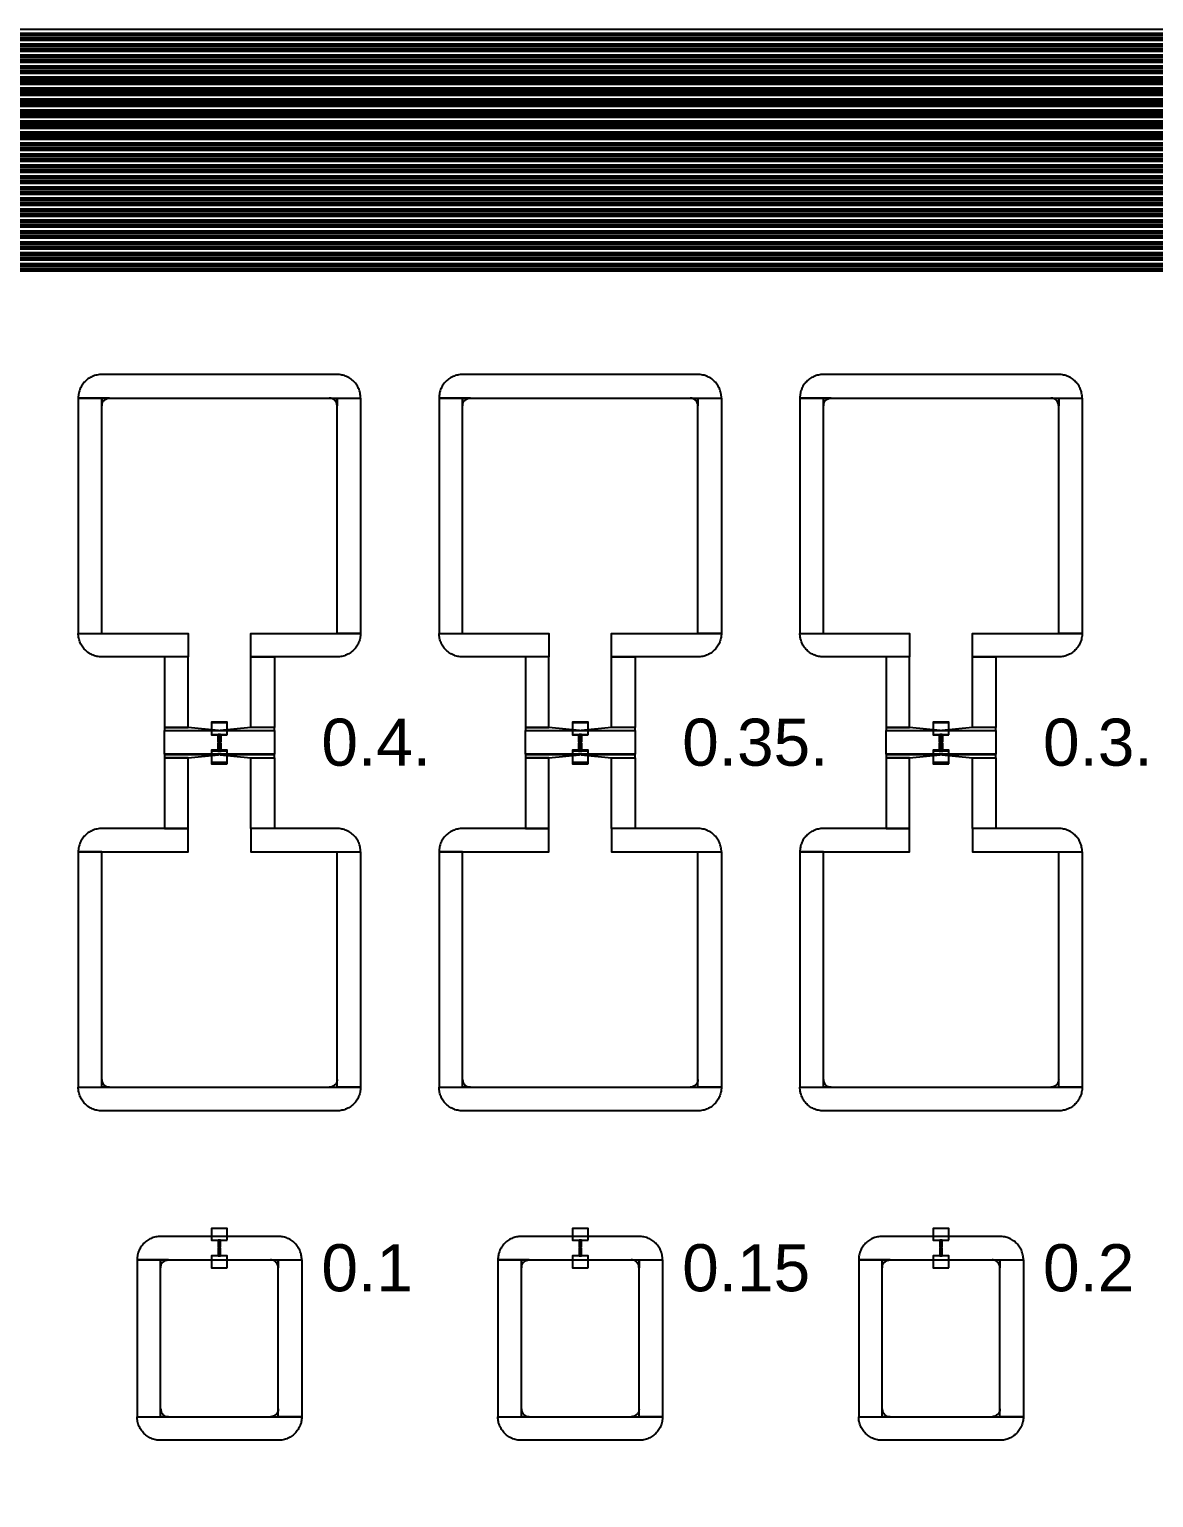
# Model space of a CAD drawing. Extents: x -50000 to 50000, y -50000 to 50000.
# Drawn here: x -20332 to -18899, y 39627 to 41499 of the extents above; entities that cross this region are included whole.
import ezdxf

# ---------------------------------------------------------------- set-up
doc = ezdxf.new("R2010")
doc.units = 0
doc.layers.get('0').update_dxf_attribs({"linetype": 'CONTINUOUS'})
for name, color, linetype in [('BASEMETAL', 4, 'CONTINUOUS'), ('FRAME', 8, 'CONTINUOUS'), ('MARKERS', 2, 'CONTINUOUS'), ('SECONDLAYER', 6, 'CONTINUOUS')]:
    doc.layers.add(name, color=color, linetype=linetype)
doc.styles.get("Standard").update_dxf_attribs({"font": 'arial.ttf'})

# ---------------------------------------------------------------- blocks, each defined once
blk = doc.blocks.new('CHIP_JARRAY')
for points in [[(500, 5394), (6500, 5394), (6500, 5398.3), (500, 5398.3)], [(500, 5391), (6500, 5391), (6500, 5393), (500, 5393)], [(500, 5388), (6500, 5388), (6500, 5390.4), (500, 5390.4)], [(500, 5385), (6500, 5385), (6500, 5387), (500, 5387)], [(500, 5380), (6500, 5380), (6500, 5384.3), (500, 5384.3)], [(500, 5377), (6500, 5377), (6500, 5379), (500, 5379)], [(500, 5374), (6500, 5374), (6500, 5376.4), (500, 5376.4)], [(500, 5371), (6500, 5371), (6500, 5373), (500, 5373)], [(500, 5366), (6500, 5366), (6500, 5370.3), (500, 5370.3)], [(500, 5363), (6500, 5363), (6500, 5365), (500, 5365)], [(500, 5360), (6500, 5360), (6500, 5362.4), (500, 5362.4)], [(500, 5357), (6500, 5357), (6500, 5359), (500, 5359)], [(500, 5352), (6500, 5352), (6500, 5356.3), (500, 5356.3)], [(500, 5349), (6500, 5349), (6500, 5351), (500, 5351)], [(500, 5346), (6500, 5346), (6500, 5348.4), (500, 5348.4)], [(500, 5343), (6500, 5343), (6500, 5345), (500, 5345)], [(500, 5338), (6500, 5338), (6500, 5342.3), (500, 5342.3)], [(500, 5335), (6500, 5335), (6500, 5337), (500, 5337)], [(500, 5332), (6500, 5332), (6500, 5334.4), (500, 5334.4)], [(500, 5329), (6500, 5329), (6500, 5331), (500, 5331)], [(500, 5324), (6500, 5324), (6500, 5328.3), (500, 5328.3)], [(500, 5321), (6500, 5321), (6500, 5323), (500, 5323)], [(500, 5318), (6500, 5318), (6500, 5320.4), (500, 5320.4)], [(500, 5315), (6500, 5315), (6500, 5317), (500, 5317)], [(500, 5310), (6500, 5310), (6500, 5314.3), (500, 5314.3)], [(500, 5307), (6500, 5307), (6500, 5309), (500, 5309)], [(500, 5304), (6500, 5304), (6500, 5306.4), (500, 5306.4)], [(500, 5301), (6500, 5301), (6500, 5303), (500, 5303)], [(500, 5296), (6500, 5296), (6500, 5300.3), (500, 5300.3)], [(500, 5293), (6500, 5293), (6500, 5295), (500, 5295)], [(500, 5290), (6500, 5290), (6500, 5292.4), (500, 5292.4)], [(500, 5287), (6500, 5287), (6500, 5289), (500, 5289)], [(500, 5282), (6500, 5282), (6500, 5286.3), (500, 5286.3)], [(500, 5279), (6500, 5279), (6500, 5281), (500, 5281)], [(500, 5276), (6500, 5276), (6500, 5278.4), (500, 5278.4)], [(500, 5273), (6500, 5273), (6500, 5275), (500, 5275)], [(500, 5268), (6500, 5268), (6500, 5272.3), (500, 5272.3)], [(500, 5265), (6500, 5265), (6500, 5267), (500, 5267)], [(500, 5262), (6500, 5262), (6500, 5264.4), (500, 5264.4)], [(500, 5259), (6500, 5259), (6500, 5261), (500, 5261)], [(500, 5254), (6500, 5254), (6500, 5258.3), (500, 5258.3)], [(500, 5251), (6500, 5251), (6500, 5253), (500, 5253)], [(500, 5248), (6500, 5248), (6500, 5250.4), (500, 5250.4)], [(500, 5245), (6500, 5245), (6500, 5247), (500, 5247)], [(500, 5240), (6500, 5240), (6500, 5244.3), (500, 5244.3)], [(500, 5237), (6500, 5237), (6500, 5239), (500, 5239)], [(500, 5234), (6500, 5234), (6500, 5236.4), (500, 5236.4)], [(500, 5231), (6500, 5231), (6500, 5233), (500, 5233)], [(500, 5226), (6500, 5226), (6500, 5230.3), (500, 5230.3)], [(500, 5223), (6500, 5223), (6500, 5225), (500, 5225)], [(500, 5220), (6500, 5220), (6500, 5222.4), (500, 5222.4)], [(500, 5217), (6500, 5217), (6500, 5219), (500, 5219)], [(500, 5212), (6500, 5212), (6500, 5216.3), (500, 5216.3)], [(500, 5209), (6500, 5209), (6500, 5211), (500, 5211)], [(500, 5206), (6500, 5206), (6500, 5208.4), (500, 5208.4)], [(500, 5203), (6500, 5203), (6500, 5205), (500, 5205)], [(500, 5198), (6500, 5198), (6500, 5202.3), (500, 5202.3)], [(500, 5195), (6500, 5195), (6500, 5197), (500, 5197)], [(500, 5192), (6500, 5192), (6500, 5194.4), (500, 5194.4)], [(500, 5189), (6500, 5189), (6500, 5191), (500, 5191)], [(500, 5184), (6500, 5184), (6500, 5188.3), (500, 5188.3)], [(500, 5181), (6500, 5181), (6500, 5183), (500, 5183)], [(500, 5178), (6500, 5178), (6500, 5180.4), (500, 5180.4)], [(500, 5175), (6500, 5175), (6500, 5177), (500, 5177)], [(500, 5170), (6500, 5170), (6500, 5174.3), (500, 5174.3)], [(500, 5167), (6500, 5167), (6500, 5169), (500, 5169)], [(500, 5164), (6500, 5164), (6500, 5166.4), (500, 5166.4)], [(500, 5161), (6500, 5161), (6500, 5163), (500, 5163)], [(500, 5156), (6500, 5156), (6500, 5160.3), (500, 5160.3)], [(500, 5153), (6500, 5153), (6500, 5155), (500, 5155)], [(500, 5150), (6500, 5150), (6500, 5152.4), (500, 5152.4)], [(500, 5147), (6500, 5147), (6500, 5149), (500, 5149)], [(500, 5142), (6500, 5142), (6500, 5146.3), (500, 5146.3)], [(500, 5139), (6500, 5139), (6500, 5141), (500, 5141)], [(500, 5136), (6500, 5136), (6500, 5138.4), (500, 5138.4)], [(500, 5133), (6500, 5133), (6500, 5135), (500, 5135)], [(500, 5128), (6500, 5128), (6500, 5132.3), (500, 5132.3)], [(500, 5125), (6500, 5125), (6500, 5127), (500, 5127)], [(500, 5122), (6500, 5122), (6500, 5124.4), (500, 5124.4)], [(500, 5119), (6500, 5119), (6500, 5121), (500, 5121)], [(500, 5114), (6500, 5114), (6500, 5118.3), (500, 5118.3)], [(500, 5111), (6500, 5111), (6500, 5113), (500, 5113)], [(500, 5108), (6500, 5108), (6500, 5110.4), (500, 5110.4)], [(500, 5105), (6500, 5105), (6500, 5107), (500, 5107)], [(500, 5100), (6500, 5100), (6500, 5104.3), (500, 5104.3)], [(500, 5097), (6500, 5097), (6500, 5099), (500, 5099)], [(500, 5094), (6500, 5094), (6500, 5096.4), (500, 5096.4)], [(500, 5091), (6500, 5091), (6500, 5093), (500, 5093)], [(1410, 4928.7), (1590, 4928.7), (1590, 4928.7), (1590, 4930.3), (1589.8, 4931.8), (1589.6, 4933.4), (1589.3, 4934.9), (1589, 4936.5), (1588.5, 4938), (1588, 4939.5), (1587.4, 4940.9), (1586.7, 4942.3), (1586, 4943.7), (1585.2, 4945), (1584.3, 4946.3), (1583.3, 4947.6), (1582.3, 4948.8), (1581.2, 4949.9), (1580.1, 4951), (1578.9, 4952), (1577.6, 4953), (1576.3, 4953.9), (1575, 4954.7), (1573.6, 4955.4), (1572.2, 4956.1), (1570.8, 4956.7), (1569.3, 4957.2), (1567.8, 4957.7), (1566.2, 4958), (1564.7, 4958.3), (1563.1, 4958.5), (1561.6, 4958.7), (1560, 4958.7), (1260, 4958.7), (1258.4, 4958.7), (1256.9, 4958.5), (1255.3, 4958.3), (1253.8, 4958), (1252.2, 4957.7), (1250.7, 4957.2), (1249.2, 4956.7), (1247.8, 4956.1), (1246.4, 4955.4), (1245, 4954.7), (1243.7, 4953.9), (1242.4, 4953), (1241.1, 4952), (1239.9, 4951), (1238.8, 4949.9), (1237.7, 4948.8), (1236.7, 4947.6), (1235.7, 4946.3), (1234.8, 4945), (1234, 4943.7), (1233.3, 4942.3), (1232.6, 4940.9), (1232, 4939.5), (1231.5, 4938), (1231, 4936.5), (1230.7, 4934.9), (1230.4, 4933.4), (1230.2, 4931.8), (1230, 4930.3), (1230, 4928.7), (1230, 4928.7)], [(1870, 4928.7), (2050, 4928.7), (2050, 4928.7), (2050, 4930.3), (2049.8, 4931.8), (2049.6, 4933.4), (2049.3, 4934.9), (2049, 4936.5), (2048.5, 4938), (2048, 4939.5), (2047.4, 4940.9), (2046.7, 4942.3), (2046, 4943.7), (2045.2, 4945), (2044.3, 4946.3), (2043.3, 4947.6), (2042.3, 4948.8), (2041.2, 4949.9), (2040.1, 4951), (2038.9, 4952), (2037.6, 4953), (2036.3, 4953.9), (2035, 4954.7), (2033.6, 4955.4), (2032.2, 4956.1), (2030.8, 4956.7), (2029.3, 4957.2), (2027.8, 4957.7), (2026.2, 4958), (2024.7, 4958.3), (2023.1, 4958.5), (2021.6, 4958.7), (2020, 4958.7), (1720, 4958.7), (1718.4, 4958.7), (1716.9, 4958.5), (1715.3, 4958.3), (1713.8, 4958), (1712.2, 4957.7), (1710.7, 4957.2), (1709.2, 4956.7), (1707.8, 4956.1), (1706.4, 4955.4), (1705, 4954.7), (1703.7, 4953.9), (1702.4, 4953), (1701.1, 4952), (1699.9, 4951), (1698.8, 4949.9), (1697.7, 4948.8), (1696.7, 4947.6), (1695.7, 4946.3), (1694.8, 4945), (1694, 4943.7), (1693.3, 4942.3), (1692.6, 4940.9), (1692, 4939.5), (1691.5, 4938), (1691, 4936.5), (1690.7, 4934.9), (1690.4, 4933.4), (1690.2, 4931.8), (1690, 4930.3), (1690, 4928.7), (1690, 4928.7)], [(2330, 4928.7), (2510, 4928.7), (2510, 4928.7), (2510, 4930.3), (2509.8, 4931.8), (2509.6, 4933.4), (2509.3, 4934.9), (2509, 4936.5), (2508.5, 4938), (2508, 4939.5), (2507.4, 4940.9), (2506.7, 4942.3), (2506, 4943.7), (2505.2, 4945), (2504.3, 4946.3), (2503.3, 4947.6), (2502.3, 4948.8), (2501.2, 4949.9), (2500.1, 4951), (2498.9, 4952), (2497.6, 4953), (2496.3, 4953.9), (2495, 4954.7), (2493.6, 4955.4), (2492.2, 4956.1), (2490.8, 4956.7), (2489.3, 4957.2), (2487.8, 4957.7), (2486.2, 4958), (2484.7, 4958.3), (2483.1, 4958.5), (2481.6, 4958.7), (2480, 4958.7), (2180, 4958.7), (2178.4, 4958.7), (2176.9, 4958.5), (2175.3, 4958.3), (2173.8, 4958), (2172.2, 4957.7), (2170.7, 4957.2), (2169.2, 4956.7), (2167.8, 4956.1), (2166.4, 4955.4), (2165, 4954.7), (2163.7, 4953.9), (2162.4, 4953), (2161.1, 4952), (2159.9, 4951), (2158.8, 4949.9), (2157.7, 4948.8), (2156.7, 4947.6), (2155.7, 4946.3), (2154.8, 4945), (2154, 4943.7), (2153.3, 4942.3), (2152.6, 4940.9), (2152, 4939.5), (2151.5, 4938), (2151, 4936.5), (2150.7, 4934.9), (2150.4, 4933.4), (2150.2, 4931.8), (2150, 4930.3), (2150, 4928.7), (2150, 4928.7)], [(1260, 4628.7), (1260, 4928.7), (1230, 4928.7), (1230, 4628.7)], [(1260, 4928.7), (1260, 4918.7), (1260.1, 4919.7), (1260.2, 4920.8), (1260.5, 4921.8), (1260.9, 4922.8), (1261.3, 4923.7), (1261.9, 4924.6), (1262.6, 4925.4), (1263.3, 4926.1), (1264.1, 4926.8), (1265, 4927.4), (1265.9, 4927.8), (1266.9, 4928.2), (1267.9, 4928.5), (1269, 4928.6), (1270, 4928.7)], [(1560, 4928.7), (1560, 4918.7), (1559.9, 4919.7), (1559.8, 4920.8), (1559.5, 4921.8), (1559.1, 4922.8), (1558.7, 4923.7), (1558.1, 4924.6), (1557.4, 4925.4), (1556.7, 4926.1), (1555.9, 4926.8), (1555, 4927.4), (1554.1, 4927.8), (1553.1, 4928.2), (1552.1, 4928.5), (1551, 4928.6), (1550, 4928.7)], [(1560, 4628.7), (1560, 4928.7), (1590, 4928.7), (1590, 4628.7)], [(1720, 4628.7), (1720, 4928.7), (1690, 4928.7), (1690, 4628.7)], [(1720, 4928.7), (1720, 4918.7), (1720.1, 4919.7), (1720.2, 4920.8), (1720.5, 4921.8), (1720.9, 4922.8), (1721.3, 4923.7), (1721.9, 4924.6), (1722.6, 4925.4), (1723.3, 4926.1), (1724.1, 4926.8), (1725, 4927.4), (1725.9, 4927.8), (1726.9, 4928.2), (1727.9, 4928.5), (1729, 4928.6), (1730, 4928.7)], [(2020, 4928.7), (2020, 4918.7), (2019.9, 4919.7), (2019.8, 4920.8), (2019.5, 4921.8), (2019.1, 4922.8), (2018.7, 4923.7), (2018.1, 4924.6), (2017.4, 4925.4), (2016.7, 4926.1), (2015.9, 4926.8), (2015, 4927.4), (2014.1, 4927.8), (2013.1, 4928.2), (2012.1, 4928.5), (2011, 4928.6), (2010, 4928.7)], [(2020, 4628.7), (2020, 4928.7), (2050, 4928.7), (2050, 4628.7)], [(2180, 4628.7), (2180, 4928.7), (2150, 4928.7), (2150, 4628.7)], [(2180, 4928.7), (2180, 4918.7), (2180.1, 4919.7), (2180.2, 4920.8), (2180.5, 4921.8), (2180.9, 4922.8), (2181.3, 4923.7), (2181.9, 4924.6), (2182.6, 4925.4), (2183.3, 4926.1), (2184.1, 4926.8), (2185, 4927.4), (2185.9, 4927.8), (2186.9, 4928.2), (2187.9, 4928.5), (2189, 4928.6), (2190, 4928.7)], [(2480, 4928.7), (2480, 4918.7), (2479.9, 4919.7), (2479.8, 4920.8), (2479.5, 4921.8), (2479.1, 4922.8), (2478.7, 4923.7), (2478.1, 4924.6), (2477.4, 4925.4), (2476.7, 4926.1), (2475.9, 4926.8), (2475, 4927.4), (2474.1, 4927.8), (2473.1, 4928.2), (2472.1, 4928.5), (2471, 4928.6), (2470, 4928.7)], [(2480, 4628.7), (2480, 4928.7), (2510, 4928.7), (2510, 4628.7)], [(1300, 4628.7), (1370, 4628.7), (1370, 4598.7), (1260, 4598.7), (1258.4, 4598.7), (1256.9, 4598.9), (1255.3, 4599.1), (1253.8, 4599.4), (1252.2, 4599.7), (1250.7, 4600.2), (1249.2, 4600.7), (1247.8, 4601.3), (1246.4, 4602), (1245, 4602.7), (1243.7, 4603.5), (1242.4, 4604.4), (1241.1, 4605.4), (1239.9, 4606.4), (1238.8, 4607.5), (1237.7, 4608.6), (1236.7, 4609.8), (1235.7, 4611.1), (1234.8, 4612.4), (1234, 4613.7), (1233.3, 4615.1), (1232.6, 4616.5), (1232, 4617.9), (1231.5, 4619.4), (1231, 4620.9), (1230.7, 4622.5), (1230.4, 4624), (1230.2, 4625.6), (1230, 4627.1), (1230, 4628.7), (1230, 4628.7)], [(1520, 4628.7), (1590, 4628.7), (1590, 4628.7), (1590, 4627.1), (1589.8, 4625.6), (1589.6, 4624), (1589.3, 4622.5), (1589, 4620.9), (1588.5, 4619.4), (1588, 4617.9), (1587.4, 4616.5), (1586.7, 4615.1), (1586, 4613.7), (1585.2, 4612.4), (1584.3, 4611.1), (1583.3, 4609.8), (1582.3, 4608.6), (1581.2, 4607.5), (1580.1, 4606.4), (1578.9, 4605.4), (1577.6, 4604.4), (1576.3, 4603.5), (1575, 4602.7), (1573.6, 4602), (1572.2, 4601.3), (1570.8, 4600.7), (1569.3, 4600.2), (1567.8, 4599.7), (1566.2, 4599.4), (1564.7, 4599.1), (1563.1, 4598.9), (1561.6, 4598.7), (1560, 4598.7), (1450, 4598.7), (1450, 4628.7)], [(1760, 4628.7), (1830, 4628.7), (1830, 4598.7), (1720, 4598.7), (1718.4, 4598.7), (1716.9, 4598.9), (1715.3, 4599.1), (1713.8, 4599.4), (1712.2, 4599.7), (1710.7, 4600.2), (1709.2, 4600.7), (1707.8, 4601.3), (1706.4, 4602), (1705, 4602.7), (1703.7, 4603.5), (1702.4, 4604.4), (1701.1, 4605.4), (1699.9, 4606.4), (1698.8, 4607.5), (1697.7, 4608.6), (1696.7, 4609.8), (1695.7, 4611.1), (1694.8, 4612.4), (1694, 4613.7), (1693.3, 4615.1), (1692.6, 4616.5), (1692, 4617.9), (1691.5, 4619.4), (1691, 4620.9), (1690.7, 4622.5), (1690.4, 4624), (1690.2, 4625.6), (1690, 4627.1), (1690, 4628.7), (1690, 4628.7)], [(1980, 4628.7), (2050, 4628.7), (2050, 4628.7), (2050, 4627.1), (2049.8, 4625.6), (2049.6, 4624), (2049.3, 4622.5), (2049, 4620.9), (2048.5, 4619.4), (2048, 4617.9), (2047.4, 4616.5), (2046.7, 4615.1), (2046, 4613.7), (2045.2, 4612.4), (2044.3, 4611.1), (2043.3, 4609.8), (2042.3, 4608.6), (2041.2, 4607.5), (2040.1, 4606.4), (2038.9, 4605.4), (2037.6, 4604.4), (2036.3, 4603.5), (2035, 4602.7), (2033.6, 4602), (2032.2, 4601.3), (2030.8, 4600.7), (2029.3, 4600.2), (2027.8, 4599.7), (2026.2, 4599.4), (2024.7, 4599.1), (2023.1, 4598.9), (2021.6, 4598.7), (2020, 4598.7), (1910, 4598.7), (1910, 4628.7)], [(2220, 4628.7), (2290, 4628.7), (2290, 4598.7), (2180, 4598.7), (2178.4, 4598.7), (2176.9, 4598.9), (2175.3, 4599.1), (2173.8, 4599.4), (2172.2, 4599.7), (2170.7, 4600.2), (2169.2, 4600.7), (2167.8, 4601.3), (2166.4, 4602), (2165, 4602.7), (2163.7, 4603.5), (2162.4, 4604.4), (2161.1, 4605.4), (2159.9, 4606.4), (2158.8, 4607.5), (2157.7, 4608.6), (2156.7, 4609.8), (2155.7, 4611.1), (2154.8, 4612.4), (2154, 4613.7), (2153.3, 4615.1), (2152.6, 4616.5), (2152, 4617.9), (2151.5, 4619.4), (2151, 4620.9), (2150.7, 4622.5), (2150.4, 4624), (2150.2, 4625.6), (2150, 4627.1), (2150, 4628.7), (2150, 4628.7)], [(2440, 4628.7), (2510, 4628.7), (2510, 4628.7), (2510, 4627.1), (2509.8, 4625.6), (2509.6, 4624), (2509.3, 4622.5), (2509, 4620.9), (2508.5, 4619.4), (2508, 4617.9), (2507.4, 4616.5), (2506.7, 4615.1), (2506, 4613.7), (2505.2, 4612.4), (2504.3, 4611.1), (2503.3, 4609.8), (2502.3, 4608.6), (2501.2, 4607.5), (2500.1, 4606.4), (2498.9, 4605.4), (2497.6, 4604.4), (2496.3, 4603.5), (2495, 4602.7), (2493.6, 4602), (2492.2, 4601.3), (2490.8, 4600.7), (2489.3, 4600.2), (2487.8, 4599.7), (2486.2, 4599.4), (2484.7, 4599.1), (2483.1, 4598.9), (2481.6, 4598.7), (2480, 4598.7), (2370, 4598.7), (2370, 4628.7)], [(1370, 4508.7), (1370, 4598.7), (1340, 4598.7), (1340, 4508.7)], [(1450, 4508.7), (1450, 4598.7), (1480, 4598.7), (1480, 4508.7)], [(1830, 4508.7), (1830, 4598.7), (1800, 4598.7), (1800, 4508.7)], [(1910, 4508.7), (1910, 4598.7), (1940, 4598.7), (1940, 4508.7)], [(2290, 4508.7), (2290, 4598.7), (2260, 4598.7), (2260, 4508.7)], [(2370, 4508.7), (2370, 4598.7), (2400, 4598.7), (2400, 4508.7)], [(1409, 4504.7), (1370, 4508.7), (1340, 4508.7), (1340, 4504.7)], [(1480, 4504.7), (1480, 4474.7), (1340, 4474.7), (1340, 4504.7)], [(1480, 4504.7), (1480, 4508.7), (1450, 4508.7), (1411, 4504.7)], [(1869, 4504.7), (1830, 4508.7), (1800, 4508.7), (1800, 4504.7)], [(1940, 4504.7), (1940, 4474.7), (1800, 4474.7), (1800, 4504.7)], [(1940, 4504.7), (1940, 4508.7), (1910, 4508.7), (1871, 4504.7)], [(2329, 4504.7), (2290, 4508.7), (2260, 4508.7), (2260, 4504.7)], [(2400, 4504.7), (2400, 4474.7), (2260, 4474.7), (2260, 4504.7)], [(2400, 4504.7), (2400, 4508.7), (2370, 4508.7), (2331, 4504.7)], [(1370, 4470), (1409, 4474), (1340, 4474), (1340, 4470)], [(1480, 4470), (1480, 4474), (1411, 4474), (1450, 4470)], [(1830, 4470), (1869, 4474), (1800, 4474), (1800, 4470)], [(1940, 4470), (1940, 4474), (1871, 4474), (1910, 4470)], [(2290, 4470), (2329, 4474), (2260, 4474), (2260, 4470)], [(2400, 4470), (2400, 4474), (2331, 4474), (2370, 4470)], [(1370, 4380), (1370, 4470), (1340, 4470), (1340, 4380)], [(1450, 4380), (1450, 4470), (1480, 4470), (1480, 4380)], [(1830, 4380), (1830, 4470), (1800, 4470), (1800, 4380)], [(1910, 4380), (1910, 4470), (1940, 4470), (1940, 4380)], [(2290, 4380), (2290, 4470), (2260, 4470), (2260, 4380)], [(2370, 4380), (2370, 4470), (2400, 4470), (2400, 4380)], [(1300, 4350), (1370, 4350), (1370, 4380), (1260, 4380), (1258.4, 4380), (1256.9, 4379.8), (1255.3, 4379.6), (1253.8, 4379.3), (1252.2, 4379), (1250.7, 4378.5), (1249.2, 4378), (1247.8, 4377.4), (1246.4, 4376.7), (1245, 4376), (1243.7, 4375.2), (1242.4, 4374.3), (1241.1, 4373.3), (1239.9, 4372.3), (1238.8, 4371.2), (1237.7, 4370.1), (1236.7, 4368.9), (1235.7, 4367.6), (1234.8, 4366.3), (1234, 4365), (1233.3, 4363.6), (1232.6, 4362.2), (1232, 4360.8), (1231.5, 4359.3), (1231, 4357.8), (1230.7, 4356.2), (1230.4, 4354.7), (1230.2, 4353.1), (1230, 4351.6), (1230, 4350), (1230, 4350)], [(1520, 4350), (1590, 4350), (1590, 4350), (1590, 4351.6), (1589.8, 4353.1), (1589.6, 4354.7), (1589.3, 4356.2), (1589, 4357.8), (1588.5, 4359.3), (1588, 4360.8), (1587.4, 4362.2), (1586.7, 4363.6), (1586, 4365), (1585.2, 4366.3), (1584.3, 4367.6), (1583.3, 4368.9), (1582.3, 4370.1), (1581.2, 4371.2), (1580.1, 4372.3), (1578.9, 4373.3), (1577.6, 4374.3), (1576.3, 4375.2), (1575, 4376), (1573.6, 4376.7), (1572.2, 4377.4), (1570.8, 4378), (1569.3, 4378.5), (1567.8, 4379), (1566.2, 4379.3), (1564.7, 4379.6), (1563.1, 4379.8), (1561.6, 4380), (1560, 4380), (1450, 4380), (1450, 4350)], [(1760, 4350), (1830, 4350), (1830, 4380), (1720, 4380), (1718.4, 4380), (1716.9, 4379.8), (1715.3, 4379.6), (1713.8, 4379.3), (1712.2, 4379), (1710.7, 4378.5), (1709.2, 4378), (1707.8, 4377.4), (1706.4, 4376.7), (1705, 4376), (1703.7, 4375.2), (1702.4, 4374.3), (1701.1, 4373.3), (1699.9, 4372.3), (1698.8, 4371.2), (1697.7, 4370.1), (1696.7, 4368.9), (1695.7, 4367.6), (1694.8, 4366.3), (1694, 4365), (1693.3, 4363.6), (1692.6, 4362.2), (1692, 4360.8), (1691.5, 4359.3), (1691, 4357.8), (1690.7, 4356.2), (1690.4, 4354.7), (1690.2, 4353.1), (1690, 4351.6), (1690, 4350), (1690, 4350)], [(1980, 4350), (2050, 4350), (2050, 4350), (2050, 4351.6), (2049.8, 4353.1), (2049.6, 4354.7), (2049.3, 4356.2), (2049, 4357.8), (2048.5, 4359.3), (2048, 4360.8), (2047.4, 4362.2), (2046.7, 4363.6), (2046, 4365), (2045.2, 4366.3), (2044.3, 4367.6), (2043.3, 4368.9), (2042.3, 4370.1), (2041.2, 4371.2), (2040.1, 4372.3), (2038.9, 4373.3), (2037.6, 4374.3), (2036.3, 4375.2), (2035, 4376), (2033.6, 4376.7), (2032.2, 4377.4), (2030.8, 4378), (2029.3, 4378.5), (2027.8, 4379), (2026.2, 4379.3), (2024.7, 4379.6), (2023.1, 4379.8), (2021.6, 4380), (2020, 4380), (1910, 4380), (1910, 4350)], [(2220, 4350), (2290, 4350), (2290, 4380), (2180, 4380), (2178.4, 4380), (2176.9, 4379.8), (2175.3, 4379.6), (2173.8, 4379.3), (2172.2, 4379), (2170.7, 4378.5), (2169.2, 4378), (2167.8, 4377.4), (2166.4, 4376.7), (2165, 4376), (2163.7, 4375.2), (2162.4, 4374.3), (2161.1, 4373.3), (2159.9, 4372.3), (2158.8, 4371.2), (2157.7, 4370.1), (2156.7, 4368.9), (2155.7, 4367.6), (2154.8, 4366.3), (2154, 4365), (2153.3, 4363.6), (2152.6, 4362.2), (2152, 4360.8), (2151.5, 4359.3), (2151, 4357.8), (2150.7, 4356.2), (2150.4, 4354.7), (2150.2, 4353.1), (2150, 4351.6), (2150, 4350), (2150, 4350)], [(2440, 4350), (2510, 4350), (2510, 4350), (2510, 4351.6), (2509.8, 4353.1), (2509.6, 4354.7), (2509.3, 4356.2), (2509, 4357.8), (2508.5, 4359.3), (2508, 4360.8), (2507.4, 4362.2), (2506.7, 4363.6), (2506, 4365), (2505.2, 4366.3), (2504.3, 4367.6), (2503.3, 4368.9), (2502.3, 4370.1), (2501.2, 4371.2), (2500.1, 4372.3), (2498.9, 4373.3), (2497.6, 4374.3), (2496.3, 4375.2), (2495, 4376), (2493.6, 4376.7), (2492.2, 4377.4), (2490.8, 4378), (2489.3, 4378.5), (2487.8, 4379), (2486.2, 4379.3), (2484.7, 4379.6), (2483.1, 4379.8), (2481.6, 4380), (2480, 4380), (2370, 4380), (2370, 4350)], [(1260, 4050), (1260, 4350), (1230, 4350), (1230, 4050)], [(1560, 4050), (1560, 4350), (1590, 4350), (1590, 4050)], [(1720, 4050), (1720, 4350), (1690, 4350), (1690, 4050)], [(2020, 4050), (2020, 4350), (2050, 4350), (2050, 4050)], [(2180, 4050), (2180, 4350), (2150, 4350), (2150, 4050)], [(2480, 4050), (2480, 4350), (2510, 4350), (2510, 4050)], [(1410, 4050), (1590, 4050), (1590, 4050), (1590, 4048.4), (1589.8, 4046.9), (1589.6, 4045.3), (1589.3, 4043.8), (1589, 4042.2), (1588.5, 4040.7), (1588, 4039.2), (1587.4, 4037.8), (1586.7, 4036.4), (1586, 4035), (1585.2, 4033.7), (1584.3, 4032.4), (1583.3, 4031.1), (1582.3, 4029.9), (1581.2, 4028.8), (1580.1, 4027.7), (1578.9, 4026.7), (1577.6, 4025.7), (1576.3, 4024.8), (1575, 4024), (1573.6, 4023.3), (1572.2, 4022.6), (1570.8, 4022), (1569.3, 4021.5), (1567.8, 4021), (1566.2, 4020.7), (1564.7, 4020.4), (1563.1, 4020.2), (1561.6, 4020), (1560, 4020), (1260, 4020), (1258.4, 4020), (1256.9, 4020.2), (1255.3, 4020.4), (1253.8, 4020.7), (1252.2, 4021), (1250.7, 4021.5), (1249.2, 4022), (1247.8, 4022.6), (1246.4, 4023.3), (1245, 4024), (1243.7, 4024.8), (1242.4, 4025.7), (1241.1, 4026.7), (1239.9, 4027.7), (1238.8, 4028.8), (1237.7, 4029.9), (1236.7, 4031.1), (1235.7, 4032.4), (1234.8, 4033.7), (1234, 4035), (1233.3, 4036.4), (1232.6, 4037.8), (1232, 4039.2), (1231.5, 4040.7), (1231, 4042.2), (1230.7, 4043.8), (1230.4, 4045.3), (1230.2, 4046.9), (1230, 4048.4), (1230, 4050), (1230, 4050)], [(1260, 4050), (1260, 4060), (1260.1, 4059), (1260.2, 4057.9), (1260.5, 4056.9), (1260.9, 4055.9), (1261.3, 4055), (1261.9, 4054.1), (1262.6, 4053.3), (1263.3, 4052.6), (1264.1, 4051.9), (1265, 4051.3), (1265.9, 4050.9), (1266.9, 4050.5), (1267.9, 4050.2), (1269, 4050.1), (1270, 4050)], [(1560, 4050), (1560, 4060), (1559.9, 4059), (1559.8, 4057.9), (1559.5, 4056.9), (1559.1, 4055.9), (1558.7, 4055), (1558.1, 4054.1), (1557.4, 4053.3), (1556.7, 4052.6), (1555.9, 4051.9), (1555, 4051.3), (1554.1, 4050.9), (1553.1, 4050.5), (1552.1, 4050.2), (1551, 4050.1), (1550, 4050)], [(1870, 4050), (2050, 4050), (2050, 4050), (2050, 4048.4), (2049.8, 4046.9), (2049.6, 4045.3), (2049.3, 4043.8), (2049, 4042.2), (2048.5, 4040.7), (2048, 4039.2), (2047.4, 4037.8), (2046.7, 4036.4), (2046, 4035), (2045.2, 4033.7), (2044.3, 4032.4), (2043.3, 4031.1), (2042.3, 4029.9), (2041.2, 4028.8), (2040.1, 4027.7), (2038.9, 4026.7), (2037.6, 4025.7), (2036.3, 4024.8), (2035, 4024), (2033.6, 4023.3), (2032.2, 4022.6), (2030.8, 4022), (2029.3, 4021.5), (2027.8, 4021), (2026.2, 4020.7), (2024.7, 4020.4), (2023.1, 4020.2), (2021.6, 4020), (2020, 4020), (1720, 4020), (1718.4, 4020), (1716.9, 4020.2), (1715.3, 4020.4), (1713.8, 4020.7), (1712.2, 4021), (1710.7, 4021.5), (1709.2, 4022), (1707.8, 4022.6), (1706.4, 4023.3), (1705, 4024), (1703.7, 4024.8), (1702.4, 4025.7), (1701.1, 4026.7), (1699.9, 4027.7), (1698.8, 4028.8), (1697.7, 4029.9), (1696.7, 4031.1), (1695.7, 4032.4), (1694.8, 4033.7), (1694, 4035), (1693.3, 4036.4), (1692.6, 4037.8), (1692, 4039.2), (1691.5, 4040.7), (1691, 4042.2), (1690.7, 4043.8), (1690.4, 4045.3), (1690.2, 4046.9), (1690, 4048.4), (1690, 4050), (1690, 4050)], [(1720, 4050), (1720, 4060), (1720.1, 4059), (1720.2, 4057.9), (1720.5, 4056.9), (1720.9, 4055.9), (1721.3, 4055), (1721.9, 4054.1), (1722.6, 4053.3), (1723.3, 4052.6), (1724.1, 4051.9), (1725, 4051.3), (1725.9, 4050.9), (1726.9, 4050.5), (1727.9, 4050.2), (1729, 4050.1), (1730, 4050)], [(2020, 4050), (2020, 4060), (2019.9, 4059), (2019.8, 4057.9), (2019.5, 4056.9), (2019.1, 4055.9), (2018.7, 4055), (2018.1, 4054.1), (2017.4, 4053.3), (2016.7, 4052.6), (2015.9, 4051.9), (2015, 4051.3), (2014.1, 4050.9), (2013.1, 4050.5), (2012.1, 4050.2), (2011, 4050.1), (2010, 4050)], [(2330, 4050), (2510, 4050), (2510, 4050), (2510, 4048.4), (2509.8, 4046.9), (2509.6, 4045.3), (2509.3, 4043.8), (2509, 4042.2), (2508.5, 4040.7), (2508, 4039.2), (2507.4, 4037.8), (2506.7, 4036.4), (2506, 4035), (2505.2, 4033.7), (2504.3, 4032.4), (2503.3, 4031.1), (2502.3, 4029.9), (2501.2, 4028.8), (2500.1, 4027.7), (2498.9, 4026.7), (2497.6, 4025.7), (2496.3, 4024.8), (2495, 4024), (2493.6, 4023.3), (2492.2, 4022.6), (2490.8, 4022), (2489.3, 4021.5), (2487.8, 4021), (2486.2, 4020.7), (2484.7, 4020.4), (2483.1, 4020.2), (2481.6, 4020), (2480, 4020), (2180, 4020), (2178.4, 4020), (2176.9, 4020.2), (2175.3, 4020.4), (2173.8, 4020.7), (2172.2, 4021), (2170.7, 4021.5), (2169.2, 4022), (2167.8, 4022.6), (2166.4, 4023.3), (2165, 4024), (2163.7, 4024.8), (2162.4, 4025.7), (2161.1, 4026.7), (2159.9, 4027.7), (2158.8, 4028.8), (2157.7, 4029.9), (2156.7, 4031.1), (2155.7, 4032.4), (2154.8, 4033.7), (2154, 4035), (2153.3, 4036.4), (2152.6, 4037.8), (2152, 4039.2), (2151.5, 4040.7), (2151, 4042.2), (2150.7, 4043.8), (2150.4, 4045.3), (2150.2, 4046.9), (2150, 4048.4), (2150, 4050), (2150, 4050)], [(2180, 4050), (2180, 4060), (2180.1, 4059), (2180.2, 4057.9), (2180.5, 4056.9), (2180.9, 4055.9), (2181.3, 4055), (2181.9, 4054.1), (2182.6, 4053.3), (2183.3, 4052.6), (2184.1, 4051.9), (2185, 4051.3), (2185.9, 4050.9), (2186.9, 4050.5), (2187.9, 4050.2), (2189, 4050.1), (2190, 4050)], [(2480, 4050), (2480, 4060), (2479.9, 4059), (2479.8, 4057.9), (2479.5, 4056.9), (2479.1, 4055.9), (2478.7, 4055), (2478.1, 4054.1), (2477.4, 4053.3), (2476.7, 4052.6), (2475.9, 4051.9), (2475, 4051.3), (2474.1, 4050.9), (2473.1, 4050.5), (2472.1, 4050.2), (2471, 4050.1), (2470, 4050)], [(1410, 3830), (1515, 3830), (1515, 3830), (1515, 3831.6), (1514.8, 3833.1), (1514.6, 3834.7), (1514.3, 3836.2), (1514, 3837.8), (1513.5, 3839.3), (1513, 3840.8), (1512.4, 3842.2), (1511.7, 3843.6), (1511, 3845), (1510.2, 3846.3), (1509.3, 3847.6), (1508.3, 3848.9), (1507.3, 3850.1), (1506.2, 3851.2), (1505.1, 3852.3), (1503.9, 3853.3), (1502.6, 3854.3), (1501.3, 3855.2), (1500, 3856), (1498.6, 3856.7), (1497.2, 3857.4), (1495.8, 3858), (1494.3, 3858.5), (1492.8, 3859), (1491.2, 3859.3), (1489.7, 3859.6), (1488.1, 3859.8), (1486.6, 3860), (1485, 3860), (1335, 3860), (1333.4, 3860), (1331.9, 3859.8), (1330.3, 3859.6), (1328.8, 3859.3), (1327.2, 3859), (1325.7, 3858.5), (1324.2, 3858), (1322.8, 3857.4), (1321.4, 3856.7), (1320, 3856), (1318.7, 3855.2), (1317.4, 3854.3), (1316.1, 3853.3), (1314.9, 3852.3), (1313.8, 3851.2), (1312.7, 3850.1), (1311.7, 3848.9), (1310.7, 3847.6), (1309.8, 3846.3), (1309, 3845), (1308.3, 3843.6), (1307.6, 3842.2), (1307, 3840.8), (1306.5, 3839.3), (1306, 3837.8), (1305.7, 3836.2), (1305.4, 3834.7), (1305.2, 3833.1), (1305, 3831.6), (1305, 3830), (1305, 3830)], [(1870, 3830), (1975, 3830), (1975, 3830), (1975, 3831.6), (1974.8, 3833.1), (1974.6, 3834.7), (1974.3, 3836.2), (1974, 3837.8), (1973.5, 3839.3), (1973, 3840.8), (1972.4, 3842.2), (1971.7, 3843.6), (1971, 3845), (1970.2, 3846.3), (1969.3, 3847.6), (1968.3, 3848.9), (1967.3, 3850.1), (1966.2, 3851.2), (1965.1, 3852.3), (1963.9, 3853.3), (1962.6, 3854.3), (1961.3, 3855.2), (1960, 3856), (1958.6, 3856.7), (1957.2, 3857.4), (1955.8, 3858), (1954.3, 3858.5), (1952.8, 3859), (1951.2, 3859.3), (1949.7, 3859.6), (1948.1, 3859.8), (1946.6, 3860), (1945, 3860), (1795, 3860), (1793.4, 3860), (1791.9, 3859.8), (1790.3, 3859.6), (1788.8, 3859.3), (1787.2, 3859), (1785.7, 3858.5), (1784.2, 3858), (1782.8, 3857.4), (1781.4, 3856.7), (1780, 3856), (1778.7, 3855.2), (1777.4, 3854.3), (1776.1, 3853.3), (1774.9, 3852.3), (1773.8, 3851.2), (1772.7, 3850.1), (1771.7, 3848.9), (1770.7, 3847.6), (1769.8, 3846.3), (1769, 3845), (1768.3, 3843.6), (1767.6, 3842.2), (1767, 3840.8), (1766.5, 3839.3), (1766, 3837.8), (1765.7, 3836.2), (1765.4, 3834.7), (1765.2, 3833.1), (1765, 3831.6), (1765, 3830), (1765, 3830)], [(2330, 3830), (2435, 3830), (2435, 3830), (2435, 3831.6), (2434.8, 3833.1), (2434.6, 3834.7), (2434.3, 3836.2), (2434, 3837.8), (2433.5, 3839.3), (2433, 3840.8), (2432.4, 3842.2), (2431.7, 3843.6), (2431, 3845), (2430.2, 3846.3), (2429.3, 3847.6), (2428.3, 3848.9), (2427.3, 3850.1), (2426.2, 3851.2), (2425.1, 3852.3), (2423.9, 3853.3), (2422.6, 3854.3), (2421.3, 3855.2), (2420, 3856), (2418.6, 3856.7), (2417.2, 3857.4), (2415.8, 3858), (2414.3, 3858.5), (2412.8, 3859), (2411.2, 3859.3), (2409.7, 3859.6), (2408.1, 3859.8), (2406.6, 3860), (2405, 3860), (2255, 3860), (2253.4, 3860), (2251.9, 3859.8), (2250.3, 3859.6), (2248.8, 3859.3), (2247.2, 3859), (2245.7, 3858.5), (2244.2, 3858), (2242.8, 3857.4), (2241.4, 3856.7), (2240, 3856), (2238.7, 3855.2), (2237.4, 3854.3), (2236.1, 3853.3), (2234.9, 3852.3), (2233.8, 3851.2), (2232.7, 3850.1), (2231.7, 3848.9), (2230.7, 3847.6), (2229.8, 3846.3), (2229, 3845), (2228.3, 3843.6), (2227.6, 3842.2), (2227, 3840.8), (2226.5, 3839.3), (2226, 3837.8), (2225.7, 3836.2), (2225.4, 3834.7), (2225.2, 3833.1), (2225, 3831.6), (2225, 3830), (2225, 3830)], [(1335, 3630), (1335, 3830), (1305, 3830), (1305, 3630)], [(1335, 3830), (1335, 3820), (1335.1, 3821), (1335.2, 3822.1), (1335.5, 3823.1), (1335.9, 3824.1), (1336.3, 3825), (1336.9, 3825.9), (1337.6, 3826.7), (1338.3, 3827.4), (1339.1, 3828.1), (1340, 3828.7), (1340.9, 3829.1), (1341.9, 3829.5), (1342.9, 3829.8), (1344, 3829.9), (1345, 3830)], [(1485, 3830), (1485, 3820), (1484.9, 3821), (1484.8, 3822.1), (1484.5, 3823.1), (1484.1, 3824.1), (1483.7, 3825), (1483.1, 3825.9), (1482.4, 3826.7), (1481.7, 3827.4), (1480.9, 3828.1), (1480, 3828.7), (1479.1, 3829.1), (1478.1, 3829.5), (1477.1, 3829.8), (1476, 3829.9), (1475, 3830)], [(1485, 3630), (1485, 3830), (1515, 3830), (1515, 3630)], [(1795, 3630), (1795, 3830), (1765, 3830), (1765, 3630)], [(1795, 3830), (1795, 3820), (1795.1, 3821), (1795.2, 3822.1), (1795.5, 3823.1), (1795.9, 3824.1), (1796.3, 3825), (1796.9, 3825.9), (1797.6, 3826.7), (1798.3, 3827.4), (1799.1, 3828.1), (1800, 3828.7), (1800.9, 3829.1), (1801.9, 3829.5), (1802.9, 3829.8), (1804, 3829.9), (1805, 3830)], [(1945, 3830), (1945, 3820), (1944.9, 3821), (1944.8, 3822.1), (1944.5, 3823.1), (1944.1, 3824.1), (1943.7, 3825), (1943.1, 3825.9), (1942.4, 3826.7), (1941.7, 3827.4), (1940.9, 3828.1), (1940, 3828.7), (1939.1, 3829.1), (1938.1, 3829.5), (1937.1, 3829.8), (1936, 3829.9), (1935, 3830)], [(1945, 3630), (1945, 3830), (1975, 3830), (1975, 3630)], [(2255, 3630), (2255, 3830), (2225, 3830), (2225, 3630)], [(2255, 3830), (2255, 3820), (2255.1, 3821), (2255.2, 3822.1), (2255.5, 3823.1), (2255.9, 3824.1), (2256.3, 3825), (2256.9, 3825.9), (2257.6, 3826.7), (2258.3, 3827.4), (2259.1, 3828.1), (2260, 3828.7), (2260.9, 3829.1), (2261.9, 3829.5), (2262.9, 3829.8), (2264, 3829.9), (2265, 3830)], [(2405, 3830), (2405, 3820), (2404.9, 3821), (2404.8, 3822.1), (2404.5, 3823.1), (2404.1, 3824.1), (2403.7, 3825), (2403.1, 3825.9), (2402.4, 3826.7), (2401.7, 3827.4), (2400.9, 3828.1), (2400, 3828.7), (2399.1, 3829.1), (2398.1, 3829.5), (2397.1, 3829.8), (2396, 3829.9), (2395, 3830)], [(2405, 3630), (2405, 3830), (2435, 3830), (2435, 3630)], [(1335, 3630), (1335, 3640), (1335.1, 3639), (1335.2, 3637.9), (1335.5, 3636.9), (1335.9, 3635.9), (1336.3, 3635), (1336.9, 3634.1), (1337.6, 3633.3), (1338.3, 3632.6), (1339.1, 3631.9), (1340, 3631.3), (1340.9, 3630.9), (1341.9, 3630.5), (1342.9, 3630.2), (1344, 3630.1), (1345, 3630)], [(1485, 3630), (1485, 3640), (1484.9, 3639), (1484.8, 3637.9), (1484.5, 3636.9), (1484.1, 3635.9), (1483.7, 3635), (1483.1, 3634.1), (1482.4, 3633.3), (1481.7, 3632.6), (1480.9, 3631.9), (1480, 3631.3), (1479.1, 3630.9), (1478.1, 3630.5), (1477.1, 3630.2), (1476, 3630.1), (1475, 3630)], [(1795, 3630), (1795, 3640), (1795.1, 3639), (1795.2, 3637.9), (1795.5, 3636.9), (1795.9, 3635.9), (1796.3, 3635), (1796.9, 3634.1), (1797.6, 3633.3), (1798.3, 3632.6), (1799.1, 3631.9), (1800, 3631.3), (1800.9, 3630.9), (1801.9, 3630.5), (1802.9, 3630.2), (1804, 3630.1), (1805, 3630)], [(1945, 3630), (1945, 3640), (1944.9, 3639), (1944.8, 3637.9), (1944.5, 3636.9), (1944.1, 3635.9), (1943.7, 3635), (1943.1, 3634.1), (1942.4, 3633.3), (1941.7, 3632.6), (1940.9, 3631.9), (1940, 3631.3), (1939.1, 3630.9), (1938.1, 3630.5), (1937.1, 3630.2), (1936, 3630.1), (1935, 3630)], [(2255, 3630), (2255, 3640), (2255.1, 3639), (2255.2, 3637.9), (2255.5, 3636.9), (2255.9, 3635.9), (2256.3, 3635), (2256.9, 3634.1), (2257.6, 3633.3), (2258.3, 3632.6), (2259.1, 3631.9), (2260, 3631.3), (2260.9, 3630.9), (2261.9, 3630.5), (2262.9, 3630.2), (2264, 3630.1), (2265, 3630)], [(2405, 3630), (2405, 3640), (2404.9, 3639), (2404.8, 3637.9), (2404.5, 3636.9), (2404.1, 3635.9), (2403.7, 3635), (2403.1, 3634.1), (2402.4, 3633.3), (2401.7, 3632.6), (2400.9, 3631.9), (2400, 3631.3), (2399.1, 3630.9), (2398.1, 3630.5), (2397.1, 3630.2), (2396, 3630.1), (2395, 3630)], [(1410, 3630), (1515, 3630), (1515, 3630), (1515, 3628.4), (1514.8, 3626.9), (1514.6, 3625.3), (1514.3, 3623.8), (1514, 3622.2), (1513.5, 3620.7), (1513, 3619.2), (1512.4, 3617.8), (1511.7, 3616.4), (1511, 3615), (1510.2, 3613.7), (1509.3, 3612.4), (1508.3, 3611.1), (1507.3, 3609.9), (1506.2, 3608.8), (1505.1, 3607.7), (1503.9, 3606.7), (1502.6, 3605.7), (1501.3, 3604.8), (1500, 3604), (1498.6, 3603.3), (1497.2, 3602.6), (1495.8, 3602), (1494.3, 3601.5), (1492.8, 3601), (1491.2, 3600.7), (1489.7, 3600.4), (1488.1, 3600.2), (1486.6, 3600), (1485, 3600), (1335, 3600), (1333.4, 3600), (1331.9, 3600.2), (1330.3, 3600.4), (1328.8, 3600.7), (1327.2, 3601), (1325.7, 3601.5), (1324.2, 3602), (1322.8, 3602.6), (1321.4, 3603.3), (1320, 3604), (1318.7, 3604.8), (1317.4, 3605.7), (1316.1, 3606.7), (1314.9, 3607.7), (1313.8, 3608.8), (1312.7, 3609.9), (1311.7, 3611.1), (1310.7, 3612.4), (1309.8, 3613.7), (1309, 3615), (1308.3, 3616.4), (1307.6, 3617.8), (1307, 3619.2), (1306.5, 3620.7), (1306, 3622.2), (1305.7, 3623.8), (1305.4, 3625.3), (1305.2, 3626.9), (1305, 3628.4), (1305, 3630), (1305, 3630)], [(1870, 3630), (1975, 3630), (1975, 3630), (1975, 3628.4), (1974.8, 3626.9), (1974.6, 3625.3), (1974.3, 3623.8), (1974, 3622.2), (1973.5, 3620.7), (1973, 3619.2), (1972.4, 3617.8), (1971.7, 3616.4), (1971, 3615), (1970.2, 3613.7), (1969.3, 3612.4), (1968.3, 3611.1), (1967.3, 3609.9), (1966.2, 3608.8), (1965.1, 3607.7), (1963.9, 3606.7), (1962.6, 3605.7), (1961.3, 3604.8), (1960, 3604), (1958.6, 3603.3), (1957.2, 3602.6), (1955.8, 3602), (1954.3, 3601.5), (1952.8, 3601), (1951.2, 3600.7), (1949.7, 3600.4), (1948.1, 3600.2), (1946.6, 3600), (1945, 3600), (1795, 3600), (1793.4, 3600), (1791.9, 3600.2), (1790.3, 3600.4), (1788.8, 3600.7), (1787.2, 3601), (1785.7, 3601.5), (1784.2, 3602), (1782.8, 3602.6), (1781.4, 3603.3), (1780, 3604), (1778.7, 3604.8), (1777.4, 3605.7), (1776.1, 3606.7), (1774.9, 3607.7), (1773.8, 3608.8), (1772.7, 3609.9), (1771.7, 3611.1), (1770.7, 3612.4), (1769.8, 3613.7), (1769, 3615), (1768.3, 3616.4), (1767.6, 3617.8), (1767, 3619.2), (1766.5, 3620.7), (1766, 3622.2), (1765.7, 3623.8), (1765.4, 3625.3), (1765.2, 3626.9), (1765, 3628.4), (1765, 3630), (1765, 3630)], [(2330, 3630), (2435, 3630), (2435, 3630), (2435, 3628.4), (2434.8, 3626.9), (2434.6, 3625.3), (2434.3, 3623.8), (2434, 3622.2), (2433.5, 3620.7), (2433, 3619.2), (2432.4, 3617.8), (2431.7, 3616.4), (2431, 3615), (2430.2, 3613.7), (2429.3, 3612.4), (2428.3, 3611.1), (2427.3, 3609.9), (2426.2, 3608.8), (2425.1, 3607.7), (2423.9, 3606.7), (2422.6, 3605.7), (2421.3, 3604.8), (2420, 3604), (2418.6, 3603.3), (2417.2, 3602.6), (2415.8, 3602), (2414.3, 3601.5), (2412.8, 3601), (2411.2, 3600.7), (2409.7, 3600.4), (2408.1, 3600.2), (2406.6, 3600), (2405, 3600), (2255, 3600), (2253.4, 3600), (2251.9, 3600.2), (2250.3, 3600.4), (2248.8, 3600.7), (2247.2, 3601), (2245.7, 3601.5), (2244.2, 3602), (2242.8, 3602.6), (2241.4, 3603.3), (2240, 3604), (2238.7, 3604.8), (2237.4, 3605.7), (2236.1, 3606.7), (2234.9, 3607.7), (2233.8, 3608.8), (2232.7, 3609.9), (2231.7, 3611.1), (2230.7, 3612.4), (2229.8, 3613.7), (2229, 3615), (2228.3, 3616.4), (2227.6, 3617.8), (2227, 3619.2), (2226.5, 3620.7), (2226, 3622.2), (2225.7, 3623.8), (2225.4, 3625.3), (2225.2, 3626.9), (2225, 3628.4), (2225, 3630), (2225, 3630)]]:
    blk.add_lwpolyline(points, close=True)
at = {"layer": 'JUNCTION'}
for points in [[(1420, 4499.7), (1420, 4514.7), (1400, 4514.7), (1400, 4499.7)], [(1880, 4499.7), (1880, 4514.7), (1860, 4514.7), (1860, 4499.7)], [(2340, 4499.7), (2340, 4514.7), (2320, 4514.7), (2320, 4499.7)], [(1411.5, 4490.6), (1411.5, 4499.7), (1408.5, 4499.7), (1408.5, 4490.6)], [(1871.5, 4490.6), (1871.5, 4499.7), (1868.5, 4499.7), (1868.5, 4490.6)], [(2331.5, 4490.6), (2331.5, 4499.7), (2328.5, 4499.7), (2328.5, 4490.6)], [(1420, 4464.7), (1420, 4479.7), (1400, 4479.7), (1400, 4464.7)], [(1411.5, 4489.2), (1410.2, 4489.7), (1409.8, 4489.7), (1408.5, 4489.2)], [(1411.5, 4479.7), (1411.5, 4489.2), (1408.5, 4489.2), (1408.5, 4479.7)], [(1410.2, 4489.7), (1410.2, 4490.4), (1409.8, 4490.4), (1409.8, 4489.7)], [(1880, 4464.7), (1880, 4479.7), (1860, 4479.7), (1860, 4464.7)], [(1871.5, 4489.2), (1870.2, 4489.7), (1869.8, 4489.7), (1868.5, 4489.2)], [(1871.5, 4479.7), (1871.5, 4489.2), (1868.5, 4489.2), (1868.5, 4479.7)], [(1870.2, 4489.7), (1870.2, 4490.4), (1869.8, 4490.4), (1869.8, 4489.7)], [(2340, 4464.7), (2340, 4479.7), (2320, 4479.7), (2320, 4464.7)], [(2331.5, 4489.2), (2330.2, 4489.7), (2329.8, 4489.7), (2328.5, 4489.2)], [(2331.5, 4479.7), (2331.5, 4489.2), (2328.5, 4489.2), (2328.5, 4479.7)], [(2330.2, 4489.7), (2330.2, 4490.4), (2329.8, 4490.4), (2329.8, 4489.7)], [(1420, 3855), (1420, 3870), (1400, 3870), (1400, 3855)], [(1880, 3855), (1880, 3870), (1860, 3870), (1860, 3855)], [(2340, 3855), (2340, 3870), (2320, 3870), (2320, 3855)], [(1411.5, 3846.5), (1411.5, 3855), (1408.5, 3855), (1408.5, 3846.5)], [(1411.5, 3844.5), (1410, 3845), (1410, 3845), (1408.5, 3844.5)], [(1411.5, 3835), (1411.5, 3844.5), (1408.5, 3844.5), (1408.5, 3835)], [(1410, 3845), (1410, 3846.4), (1410, 3846.4), (1410, 3845)], [(1871.5, 3846.5), (1871.5, 3855), (1868.5, 3855), (1868.5, 3846.5)], [(1871.5, 3844.5), (1870.1, 3845), (1869.9, 3845), (1868.5, 3844.5)], [(1871.5, 3835), (1871.5, 3844.5), (1868.5, 3844.5), (1868.5, 3835)], [(1870.1, 3845), (1870.1, 3846.4), (1869.9, 3846.4), (1869.9, 3845)], [(2331.5, 3846.5), (2331.5, 3855), (2328.5, 3855), (2328.5, 3846.5)], [(2331.5, 3844.5), (2330.1, 3845), (2329.9, 3845), (2328.5, 3844.5)], [(2331.5, 3835), (2331.5, 3844.5), (2328.5, 3844.5), (2328.5, 3835)], [(2330.1, 3845), (2330.1, 3846.4), (2329.9, 3846.4), (2329.9, 3845)], [(1420, 3820), (1420, 3835), (1400, 3835), (1400, 3820)], [(1880, 3820), (1880, 3835), (1860, 3835), (1860, 3820)], [(2340, 3820), (2340, 3835), (2320, 3835), (2320, 3820)]]:
    blk.add_lwpolyline(points, close=True, dxfattribs=at)
at = {"layer": 'SECONDLAYER'}
for points in [[(1420, 4499.3), (1420, 4515.7), (1400, 4515.7), (1400, 4499.3)], [(1880, 4499.3), (1880, 4515.7), (1860, 4515.7), (1860, 4499.3)], [(2340, 4499.3), (2340, 4515.7), (2320, 4515.7), (2320, 4499.3)], [(1412.2, 4490.6), (1412.2, 4499.3), (1407.8, 4499.3), (1407.8, 4490.6)], [(1872.2, 4490.6), (1872.2, 4499.3), (1867.8, 4499.3), (1867.8, 4490.6)], [(2332.2, 4490.6), (2332.2, 4499.3), (2327.8, 4499.3), (2327.8, 4490.6)], [(1420, 4462.2), (1420, 4478.6), (1400, 4478.6), (1400, 4462.2)], [(1412.2, 4490.4), (1412.2, 4490.6), (1407.8, 4490.6), (1407.8, 4490.4)], [(1412.2, 4488.1), (1410.5, 4489), (1409.5, 4489), (1407.8, 4488.1)], [(1412.2, 4478.6), (1412.2, 4488.1), (1407.8, 4488.1), (1407.8, 4478.6)], [(1410.5, 4489), (1410.5, 4490.4), (1409.5, 4490.4), (1409.5, 4489)], [(1880, 4462.2), (1880, 4478.6), (1860, 4478.6), (1860, 4462.2)], [(1872.2, 4490.4), (1872.2, 4490.6), (1867.8, 4490.6), (1867.8, 4490.4)], [(1872.2, 4488.1), (1870.5, 4489), (1869.5, 4489), (1867.8, 4488.1)], [(1872.2, 4478.6), (1872.2, 4488.1), (1867.8, 4488.1), (1867.8, 4478.6)], [(1870.5, 4489), (1870.5, 4490.4), (1869.5, 4490.4), (1869.5, 4489)], [(2340, 4462.2), (2340, 4478.6), (2320, 4478.6), (2320, 4462.2)], [(2332.2, 4490.4), (2332.2, 4490.6), (2327.8, 4490.6), (2327.8, 4490.4)], [(2332.2, 4488.1), (2330.5, 4489), (2329.5, 4489), (2327.8, 4488.1)], [(2332.2, 4478.6), (2332.2, 4488.1), (2327.8, 4488.1), (2327.8, 4478.6)], [(2330.5, 4489), (2330.5, 4490.4), (2329.5, 4490.4), (2329.5, 4489)]]:
    blk.add_lwpolyline(points, close=True, dxfattribs=at)
at = {"layer": 'UNDERCUT'}
for points in [[(1411.5, 4490.4), (1411.5, 4490.6), (1408.5, 4490.6), (1408.5, 4490.4)], [(1871.5, 4490.4), (1871.5, 4490.6), (1868.5, 4490.6), (1868.5, 4490.4)], [(2331.5, 4490.4), (2331.5, 4490.6), (2328.5, 4490.6), (2328.5, 4490.4)], [(1411.5, 3846.4), (1411.5, 3846.5), (1408.5, 3846.5), (1408.5, 3846.4)], [(1871.5, 3846.4), (1871.5, 3846.5), (1868.5, 3846.5), (1868.5, 3846.4)], [(2331.5, 3846.4), (2331.5, 3846.5), (2328.5, 3846.5), (2328.5, 3846.4)]]:
    blk.add_lwpolyline(points, close=True, dxfattribs=at)
at = {"layer": 'MARKERS'}
for s, p in [('0.4.', (1540, 4460)), ('0.35.', (2000, 4460)), ('0.3.', (2460, 4460)), ('0.1', (1540, 3790)), ('0.15', (2000, 3790)), ('0.2', (2460, 3790))]:
    blk.add_text(s, height=60, dxfattribs=at).set_placement(p)

msp = doc.modelspace()

# ---------------------------------------------------------------- linework, layer by layer
at = {"layer": 'FRAME'}
for radius in [50000, 49500]:
    msp.add_circle((0, 0), radius, dxfattribs=at)

# ---------------------------------------------------------------- block references
at = {"layer": 'BASEMETAL'}
msp.add_blockref('CHIP_JARRAY', (-21500, 36100), dxfattribs=at)

doc.saveas('drawing.dxf')
